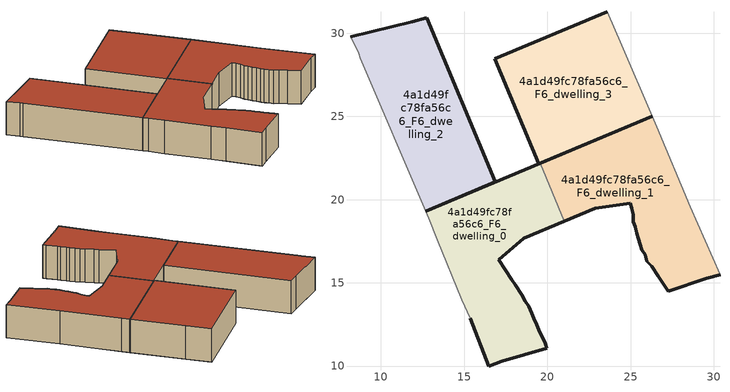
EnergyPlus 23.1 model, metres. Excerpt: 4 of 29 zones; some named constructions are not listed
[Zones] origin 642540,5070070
4a1d49fc78fa56c6_F6_dwelling_0
 floor to 4a1d49fc78fa56c6_F5_dwelling_0 (EU_floor_Construction): 19.97,11.08 19.87,11.38 19.47,12.18 19.37,12.48 19.17,12.88 19.07,13.18 18.87,13.58 18.67,13.88 18.47,14.29 18.07,14.88 17.87,15.18 17.07,16.39 18.57,17.69 21.03,18.71 19.57,22.2 12.69,19.32 12.87,18.89 13.37,17.59 14.87,13.99 15.37,12.88 16.47,9.98 17.27,10.28 z18
 wall outside (EU_wall_Construction): 21.03,18.71 18.57,17.69 17.07,16.39 17.87,15.18 18.07,14.88 18.47,14.29 18.67,13.88 18.87,13.58 19.07,13.18 19.17,12.88 19.37,12.48 19.47,12.18 19.87,11.38 19.97,11.08 17.27,10.28 16.47,9.98 15.37,12.88 / 12.69,19.32 19.57,22.2 z18:21
 wall to 4a1d49fc78fa56c6_F6_dwelling_1 (EU_wall_Construction): 19.57,22.2 21.03,18.71 z18:21
 wall adiabatic (EU_wall_Construction): 15.37,12.88 14.87,13.99 13.37,17.59 12.87,18.89 12.69,19.32 z18:21
 roof outside (EU_roof_Construction): 19.57,22.2 21.03,18.71 18.57,17.69 17.07,16.39 17.87,15.18 18.07,14.88 18.47,14.29 18.67,13.88 18.87,13.58 19.07,13.18 19.17,12.88 19.37,12.48 19.47,12.18 19.87,11.38 19.97,11.08 17.27,10.28 16.47,9.98 15.37,12.88 14.87,13.99 13.37,17.59 12.87,18.89 12.69,19.32 z21
4a1d49fc78fa56c6_F6_dwelling_1
 floor to 4a1d49fc78fa56c6_F5_dwelling_1 (EU_floor_Construction): 30.38,15.48 28.58,19.59 26.58,24.39 26.31,25.02 19.57,22.2 21.03,18.71 22.88,19.49 24.98,19.79 25.08,19.49 25.18,19.09 25.18,18.69 25.28,18.38 25.38,17.99 25.48,17.68 25.58,17.29 25.68,16.99 25.88,16.68 25.98,16.28 26.28,15.98 26.68,15.38 27.28,14.48 29.58,15.28 z18
 wall outside (EU_wall_Construction): 30.38,15.48 29.58,15.28 27.28,14.48 26.68,15.38 26.28,15.98 25.98,16.28 25.88,16.68 25.68,16.99 25.58,17.29 25.48,17.68 25.38,17.99 25.28,18.38 25.18,18.69 25.18,19.09 25.08,19.49 24.98,19.79 22.88,19.49 21.03,18.71 / 19.57,22.2 26.31,25.02 z18:21
 wall adiabatic (EU_wall_Construction): 26.31,25.02 26.58,24.39 28.58,19.59 30.38,15.48 z18:21
 roof outside (EU_roof_Construction): 26.58,24.39 28.58,19.59 30.38,15.48 29.58,15.28 27.28,14.48 26.68,15.38 26.28,15.98 25.98,16.28 25.88,16.68 25.68,16.99 25.58,17.29 25.48,17.68 25.38,17.99 25.28,18.38 25.18,18.69 25.18,19.09 25.08,19.49 24.98,19.79 22.88,19.49 21.03,18.71 19.57,22.2 26.31,25.02 z21
4a1d49fc78fa56c6_F6_dwelling_2
 floor to 4a1d49fc78fa56c6_F5_dwelling_2 (EU_floor_Construction): 16.87,21.07 12.74,30.92 11.87,30.7 8.17,29.8 8.67,28.8 8.77,28.5 12.69,19.32 z18
 wall outside (EU_wall_Construction): 8.17,29.8 11.87,30.7 12.74,30.92 16.87,21.07 12.69,19.32 z18:21
 wall adiabatic (EU_wall_Construction): 12.69,19.32 8.77,28.5 8.67,28.8 8.17,29.8 z18:21
 roof outside (EU_roof_Construction): 12.74,30.92 16.87,21.07 12.69,19.32 8.77,28.5 8.67,28.8 8.17,29.8 11.87,30.7 z21
4a1d49fc78fa56c6_F6_dwelling_3
 floor to 4a1d49fc78fa56c6_F5_dwelling_3 (EU_floor_Construction): 26.31,25.02 24.48,29.29 23.6,31.3 16.83,28.47 19.47,22.16 z18
 wall outside (EU_wall_Construction): 26.31,25.02 19.47,22.16 16.83,28.47 23.6,31.3 z18:21
 wall adiabatic (EU_wall_Construction): 23.6,31.3 24.48,29.29 26.31,25.02 z18:21
 roof outside (EU_roof_Construction): 23.6,31.3 24.48,29.29 26.31,25.02 19.47,22.16 16.83,28.47 z21
[HVACTEMPLATE:THERMOSTAT] Constant Heating Setpoint=20; Constant Cooling Setpoint=50
EU_HeatOnly_4a1d49fc78fa56c6_F0_dwelling_0; EU_HeatOnly_4a1d49fc78fa56c6_F0_dwelling_1; EU_HeatOnly_4a1d49fc78fa56c6_F0_dwelling_2; EU_HeatOnly_4a1d49fc78fa56c6_F0_dwelling_3; EU_HeatOnly_4a1d49fc78fa56c6_F0_dwelling_4; EU_HeatOnly_4a1d49fc78fa56c6_F1_dwelling_0; EU_HeatOnly_4a1d49fc78fa56c6_F1_dwelling_1; EU_HeatOnly_4a1d49fc78fa56c6_F1_dwelling_2; EU_HeatOnly_4a1d49fc78fa56c6_F1_dwelling_3; EU_HeatOnly_4a1d49fc78fa56c6_F2_dwelling_0; EU_HeatOnly_4a1d49fc78fa56c6_F2_dwelling_1; EU_HeatOnly_4a1d49fc78fa56c6_F2_dwelling_2; EU_HeatOnly_4a1d49fc78fa56c6_F2_dwelling_3; EU_HeatOnly_4a1d49fc78fa56c6_F3_dwelling_0; EU_HeatOnly_4a1d49fc78fa56c6_F3_dwelling_1; EU_HeatOnly_4a1d49fc78fa56c6_F3_dwelling_2; EU_HeatOnly_4a1d49fc78fa56c6_F3_dwelling_3; EU_HeatOnly_4a1d49fc78fa56c6_F4_dwelling_0; EU_HeatOnly_4a1d49fc78fa56c6_F4_dwelling_1; EU_HeatOnly_4a1d49fc78fa56c6_F4_dwelling_2; EU_HeatOnly_4a1d49fc78fa56c6_F4_dwelling_3; EU_HeatOnly_4a1d49fc78fa56c6_F5_dwelling_0; EU_HeatOnly_4a1d49fc78fa56c6_F5_dwelling_1; EU_HeatOnly_4a1d49fc78fa56c6_F5_dwelling_2; EU_HeatOnly_4a1d49fc78fa56c6_F5_dwelling_3; EU_HeatOnly_4a1d49fc78fa56c6_F6_dwelling_0; EU_HeatOnly_4a1d49fc78fa56c6_F6_dwelling_1; EU_HeatOnly_4a1d49fc78fa56c6_F6_dwelling_2; EU_HeatOnly_4a1d49fc78fa56c6_F6_dwelling_3
[SCHEDULE:CONSTANT]
Name | Hourly Value
EU_AlwaysOn | 1
EU_CoolingOff | 0
[SCHEDULE:FILE] Column Number=1; Rows to Skip at Top=0; Number of Hours of Data=8760; Column Separator=Comma; Interpolate to Timestep=No; Minutes per Item=60; Adjust Schedule for Daylight Savings=Yes
Name | File
EU_Step8_GainSchedule_4a1d49fc78fa56c6_F5_dwelling_3_f000 | ../../schedules/4a1d49fc78fa56c6/4a1d49fc78fa56c6_F5_dwelling_3_f000_gain.csv
EU_Step8_GainSchedule_4a1d49fc78fa56c6_F6_dwelling_0_f000 | ../../schedules/4a1d49fc78fa56c6/4a1d49fc78fa56c6_F6_dwelling_0_f000_gain.csv
EU_Step8_GainSchedule_4a1d49fc78fa56c6_F6_dwelling_1_f000 | ../../schedules/4a1d49fc78fa56c6/4a1d49fc78fa56c6_F6_dwelling_1_f000_gain.csv
EU_Step8_GainSchedule_4a1d49fc78fa56c6_F6_dwelling_2_f000 | ../../schedules/4a1d49fc78fa56c6/4a1d49fc78fa56c6_F6_dwelling_2_f000_gain.csv
EU_Step8_GainSchedule_4a1d49fc78fa56c6_F6_dwelling_3_f000 | ../../schedules/4a1d49fc78fa56c6/4a1d49fc78fa56c6_F6_dwelling_3_f000_gain.csv
